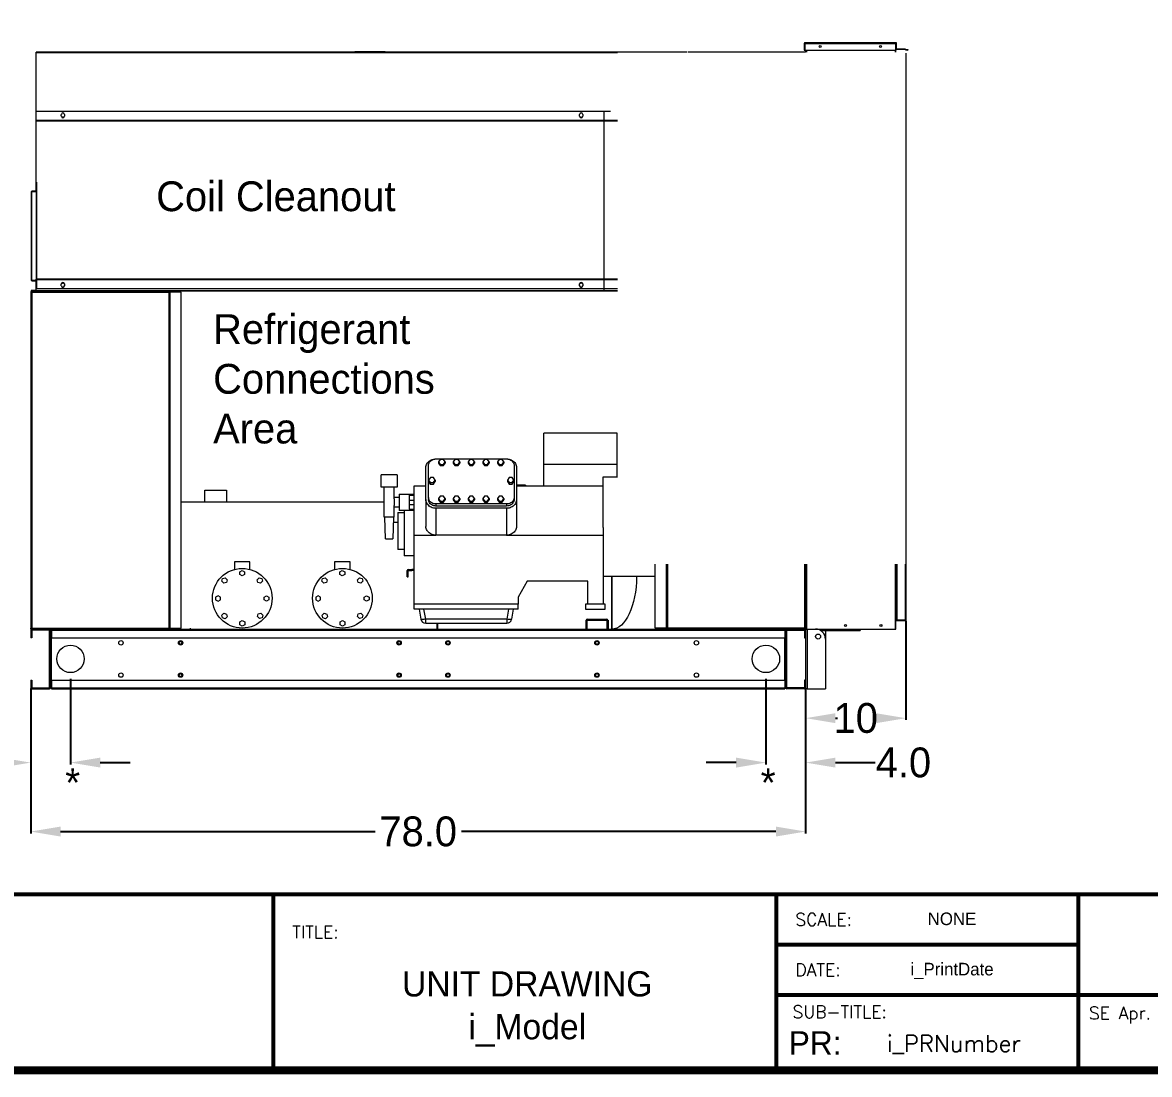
# Model space of a CAD drawing. Header units: inches. Extents: x 1284 to 1617, y -260 to -49.
# Drawn here: x 1395.8 to 1509.3, y -255.2 to -149.4 of the extents above; entities that cross this region are included whole.
import ezdxf
from ezdxf.enums import TextEntityAlignment as Align

# ---------------------------------------------------------------- set-up
doc = ezdxf.new("R2010")
doc.units = ezdxf.units.IN
doc.header["$MEASUREMENT"] = 0
doc.header["$PDSIZE"] = -1
doc.layers.get('0').update_dxf_attribs({"color": 1})
doc.layers.get('Defpoints').update_dxf_attribs({"color": 1})
doc.layers.add('L64', color=1, linetype='Continuous')
doc.styles.add('SIMPLEX', font='SIMPLEX')
doc.dimstyles.get("Standard").update_dxf_attribs({"dimtxt": 3, "dimasz": 3, "dimexe": 0.18, "dimexo": 0.0625, "dimgap": 0.09, "dimtad": 0, "dimtih": 1, "dimtoh": 1, "dimdec": 1, "dimzin": 0, "dimdsep": 46, "dimtxsty": 'Standard', "dimcen": 0.09, "dimadec": 0, "dimazin": 0, "dimtfac": 1, "dimtdec": 1, "dimtofl": 0, "dimtmove": 0, "dimatfit": 3, "dimfxl": 1, "dimtolj": 1, "dimtzin": 0, "dimarcsym": 0})

# ---------------------------------------------------------------- blocks, each defined once
blk = doc.blocks.new('*D6')
at = {"color": 0, "lineweight": -2}
for p, q in [((1474.66, -216.47), (1474.66, -224.02)), ((1470.66, -217.47), (1470.66, -224.02)), ((1467.66, -223.84), (1464.66, -223.84)), ((1477.66, -223.84), (1481.66, -223.84))]:
    blk.add_line(p, q, dxfattribs=at)
at = {"color": 0}
for points in [[(1467.66, -223.34), (1467.66, -224.34), (1470.66, -223.84)], [(1477.66, -223.34), (1477.66, -224.34), (1474.66, -223.84)]]:
    blk.add_solid(points, dxfattribs=at)
at = {"layer": 'Defpoints', "color": 0}
for p in [(1474.66, -216.41), (1470.66, -217.41), (1474.66, -223.84)]:
    blk.add_point(p, dxfattribs=at)
at = {"color": 0, "insert": (1484.5, -223.84), "char_height": 3, "attachment_point": 5}
blk.add_mtext('\\A1;4.0', dxfattribs=at)
blk = doc.blocks.new('*D7')
at = {"color": 0, "lineweight": -2}
for p, q in [((1484.74, -209.57), (1484.74, -219.55)), ((1474.66, -216.47), (1474.66, -219.55)), ((1477.66, -219.37), (1477.86, -219.37)), ((1481.74, -219.37), (1481.54, -219.37))]:
    blk.add_line(p, q, dxfattribs=at)
at = {"color": 0}
for points in [[(1477.66, -218.87), (1477.66, -219.87), (1474.66, -219.37)], [(1481.74, -218.87), (1481.74, -219.87), (1484.74, -219.37)]]:
    blk.add_solid(points, dxfattribs=at)
at = {"layer": 'Defpoints', "color": 0}
for p in [(1484.74, -209.51), (1474.66, -216.41), (1484.74, -219.37)]:
    blk.add_point(p, dxfattribs=at)
at = {"color": 0, "insert": (1479.7, -219.37), "char_height": 3, "attachment_point": 5}
blk.add_mtext('\\A1;10', dxfattribs=at)
blk = doc.blocks.new('*D4')
at = {"color": 0, "lineweight": -2}
for p, q in [((1396.67, -216.37), (1396.67, -224.02)), ((1400.67, -217.47), (1400.67, -224.02)), ((1393.67, -223.84), (1390.67, -223.84)), ((1403.67, -223.84), (1406.67, -223.84))]:
    blk.add_line(p, q, dxfattribs=at)
at = {"color": 0}
for points in [[(1393.67, -223.34), (1393.67, -224.34), (1396.67, -223.84)], [(1403.67, -223.34), (1403.67, -224.34), (1400.67, -223.84)]]:
    blk.add_solid(points, dxfattribs=at)
at = {"layer": 'Defpoints', "color": 0}
for p in [(1396.67, -216.31), (1400.67, -217.41), (1396.67, -223.84)]:
    blk.add_point(p, dxfattribs=at)
at = {"color": 0, "insert": (1387.83, -223.84), "char_height": 3, "attachment_point": 5}
blk.add_mtext('\\A1;4.0', dxfattribs=at)
blk = doc.blocks.new('*D5')
at = {"color": 0, "lineweight": -2}
for p, q in [((1474.66, -218.08), (1474.66, -230.96)), ((1396.67, -220.26), (1396.67, -230.96)), ((1399.67, -230.78), (1431.33, -230.78)), ((1471.66, -230.78), (1440.01, -230.78))]:
    blk.add_line(p, q, dxfattribs=at)
at = {"color": 0}
for points in [[(1399.67, -230.28), (1399.67, -231.28), (1396.67, -230.78)], [(1471.66, -230.28), (1471.66, -231.28), (1474.66, -230.78)]]:
    blk.add_solid(points, dxfattribs=at)
at = {"layer": 'Defpoints', "color": 0}
for p in [(1474.66, -218.01), (1396.67, -220.19), (1396.67, -230.78)]:
    blk.add_point(p, dxfattribs=at)
at = {"color": 0, "insert": (1435.67, -230.78), "char_height": 3, "attachment_point": 5}
blk.add_mtext('\\A1;78.0', dxfattribs=at)

msp = doc.modelspace()

# ---------------------------------------------------------------- linework, layer by layer
for p, q in [((1432.36, -152.36), (1429.3, -152.36)), ((1400.67, -215.41), (1400.67, -217.41)), ((1400.67, -215.41), (1400.67, -217.41)), ((1470.66, -215.41), (1470.66, -217.41)), ((1470.66, -215.41), (1470.66, -217.41))]:
    msp.add_line(p, q)
at = {"lineweight": 25}
for p, q in [((1421.09, -254.81), (1421.09, -237.09)), ((1471.72, -237.09), (1572.97, -237.09)), ((1471.72, -254.81), (1471.72, -237.09)), ((1502.09, -237.09), (1502.09, -254.81)), ((1502.09, -242.16), (1471.72, -242.16)), ((1572.97, -247.22), (1471.72, -247.22))]:
    msp.add_line(p, q, dxfattribs=at)
for points, const_width in [([(1289.47, -254.81), (1613.47, -254.81), (1613.47, -52.31), (1289.47, -52.31), (1289.47, -254.81)], 0.81), ([(1613.47, -237.09), (1370.47, -237.09), (1370.47, -254.81)], 0.405), ([(1421.09, -237.09), (1421.09, -254.81)], 0.405), ([(1471.72, -237.09), (1471.72, -254.81)], 0.405), ([(1502.09, -237.09), (1502.09, -254.81)], 0.405), ([(1502.09, -242.16), (1471.72, -242.16)], 0.405), ([(1572.97, -247.22), (1471.72, -247.22)], 0.405)]:
    msp.add_lwpolyline(points, dxfattribs=dict(at, const_width=const_width))
at = {"layer": 'L64', "linetype": 'Continuous', "lineweight": 15}
for p, q in [((1474.52, -151.49), (1474.59, -151.49)), ((1474.52, -151.49), (1474.52, -152.16)), ((1474.59, -151.41), (1474.59, -151.49)), ((1483.74, -151.41), (1474.59, -151.41)), ((1474.59, -151.49), (1483.74, -151.49)), ((1474.59, -151.49), (1474.59, -152.16)), ((1474.59, -151.49), (1474.59, -152.16)), ((1483.74, -151.49), (1483.74, -151.41)), ((1483.74, -152.16), (1483.74, -151.49)), ((1483.74, -151.49), (1483.81, -151.49)), ((1483.74, -152.02), (1483.74, -151.49)), ((1483.74, -151.55), (1483.74, -151.55)), ((1483.81, -152.02), (1483.81, -151.49)), ((1462.71, -152.36), (1397.21, -152.36)), ((1397.21, -152.41), (1397.21, -152.36)), ((1455.74, -152.41), (1397.21, -152.41)), ((1397.21, -166.42), (1397.21, -152.41)), ((1474.66, -152.36), (1462.79, -152.36)), ((1474.52, -152.16), (1474.59, -152.16)), ((1474.59, -152.16), (1483.74, -152.16)), ((1474.66, -152.16), (1474.66, -152.36)), ((1474.74, -152.16), (1474.74, -152.36)), ((1483.66, -152.16), (1483.66, -152.36)), ((1483.74, -152.02), (1483.81, -152.02)), ((1483.74, -152.36), (1483.74, -152.02)), ((1483.81, -152.03), (1483.81, -152.1)), ((1484.71, -152.06), (1483.81, -152.03)), ((1484.7, -152.14), (1483.81, -152.1)), ((1484.71, -152.06), (1484.7, -152.14)), ((1484.7, -152.14), (1484.95, -152.15)), ((1484.71, -152.06), (1484.96, -152.08)), ((1484.74, -152.47), (1484.74, -209.51)), ((1484.74, -152.47), (1484.74, -209.51)), ((1484.96, -152.08), (1484.95, -152.15)), ((1455.03, -158.32), (1397.26, -158.32)), ((1399.75, -158.81), (1399.75, -158.62)), ((1400.07, -158.62), (1400.07, -158.81)), ((1451.91, -158.81), (1451.91, -158.62)), ((1452.23, -158.62), (1452.23, -158.81)), ((1454.35, -158.32), (1454.35, -165.45)), ((1455.74, -159.25), (1397.26, -159.25)), ((1455.74, -159.25), (1397.26, -159.25)), ((1455.74, -159.25), (1397.26, -159.25)), ((1455.74, -159.3), (1397.26, -159.3)), ((1397.26, -165.45), (1397.26, -166.37)), ((1454.35, -165.45), (1454.35, -176.36)), ((1396.77, -166.4), (1396.72, -166.4)), ((1396.72, -166.4), (1396.72, -175.3)), ((1396.77, -166.4), (1396.77, -166.35)), ((1397.21, -166.35), (1396.77, -166.35)), ((1396.77, -175.3), (1396.77, -166.4)), ((1397.21, -166.4), (1396.77, -166.4)), ((1397.21, -166.4), (1396.77, -166.4)), ((1397.26, -166.42), (1397.21, -166.42)), ((1397.21, -166.42), (1397.21, -175.2)), ((1397.26, -166.37), (1397.26, -166.42)), ((1397.26, -166.37), (1397.26, -166.37)), ((1397.26, -166.42), (1397.26, -175.2)), ((1396.72, -175.3), (1396.77, -175.3)), ((1396.77, -175.3), (1397.21, -175.3)), ((1396.77, -175.35), (1396.77, -175.3)), ((1396.77, -175.3), (1397.21, -175.3)), ((1396.77, -175.35), (1397.21, -175.35)), ((1397.21, -176.36), (1397.21, -175.2)), ((1397.21, -175.2), (1397.26, -175.2)), ((1397.26, -175.2), (1397.26, -175.25)), ((1455.74, -175.2), (1397.26, -175.2)), ((1455.74, -175.25), (1397.26, -175.25)), ((1397.26, -175.25), (1397.26, -175.25)), ((1455.74, -175.25), (1397.26, -175.25)), ((1397.26, -175.25), (1397.26, -176.17)), ((1399.75, -175.87), (1399.75, -175.68)), ((1400.07, -175.68), (1400.07, -175.87)), ((1451.91, -175.87), (1451.91, -175.68)), ((1452.23, -175.68), (1452.23, -175.87)), ((1396.67, -176.52), (1396.78, -176.52)), ((1396.67, -176.52), (1396.67, -210.31)), ((1396.96, -176.35), (1396.71, -176.35)), ((1396.71, -176.35), (1396.71, -176.41)), ((1396.78, -176.41), (1396.71, -176.41)), ((1396.78, -176.41), (1397.35, -176.41)), ((1396.78, -176.51), (1396.78, -176.41)), ((1396.78, -176.41), (1396.78, -176.41)), ((1396.78, -176.52), (1410.57, -176.52)), ((1396.78, -176.52), (1396.78, -210.31)), ((1397.21, -176.35), (1396.96, -176.35)), ((1396.96, -176.35), (1396.96, -176.41)), ((1397.46, -176.36), (1397.21, -176.36)), ((1397.21, -176.36), (1397.21, -176.41)), ((1455.74, -176.36), (1397.21, -176.36)), ((1397.21, -176.36), (1397.21, -176.36)), ((1455.74, -176.17), (1397.26, -176.17)), ((1397.46, -176.41), (1397.35, -176.41)), ((1397.46, -176.36), (1397.46, -176.41)), ((1455.74, -176.36), (1397.46, -176.36)), ((1455.74, -176.41), (1397.46, -176.41)), ((1410.57, -176.41), (1410.57, -176.52)), ((1410.57, -176.52), (1410.57, -210.31)), ((1410.57, -176.52), (1410.67, -176.52)), ((1410.67, -176.52), (1410.67, -210.31)), ((1410.67, -210.31), (1410.67, -176.52)), ((1410.67, -176.52), (1410.67, -176.52)), ((1411.82, -176.52), (1410.67, -176.52)), ((1411.82, -210.31), (1411.82, -176.52)), ((1455.68, -190.7), (1448.31, -190.7)), ((1448.31, -193.84), (1448.31, -190.7)), ((1455.68, -193.84), (1455.68, -190.7)), ((1437.45, -193.28), (1444.57, -193.28)), ((1437.45, -193.29), (1444.57, -193.29)), ((1437.89, -193.33), (1437.72, -193.58)), ((1437.72, -193.58), (1437.89, -193.83)), ((1437.72, -193.58), (1437.72, -193.71)), ((1437.72, -193.71), (1437.89, -193.96)), ((1438.21, -193.33), (1437.89, -193.33)), ((1437.89, -193.83), (1438.21, -193.83)), ((1437.89, -193.83), (1437.89, -193.96)), ((1438.37, -193.58), (1438.21, -193.33)), ((1438.21, -193.83), (1438.37, -193.58)), ((1438.21, -193.96), (1438.37, -193.71)), ((1438.21, -193.83), (1438.21, -193.96)), ((1438.37, -193.58), (1438.37, -193.71)), ((1439.37, -193.33), (1439.2, -193.58)), ((1439.2, -193.58), (1439.37, -193.83)), ((1439.2, -193.58), (1439.2, -193.71)), ((1439.2, -193.71), (1439.37, -193.96)), ((1439.69, -193.33), (1439.37, -193.33)), ((1439.37, -193.83), (1439.37, -193.96)), ((1439.37, -193.83), (1439.69, -193.83)), ((1439.85, -193.58), (1439.69, -193.33)), ((1439.69, -193.83), (1439.85, -193.58)), ((1439.69, -193.96), (1439.85, -193.71)), ((1439.69, -193.83), (1439.69, -193.96)), ((1439.85, -193.58), (1439.85, -193.71)), ((1440.85, -193.33), (1440.68, -193.58)), ((1440.68, -193.58), (1440.85, -193.83)), ((1440.68, -193.58), (1440.68, -193.71)), ((1440.68, -193.71), (1440.85, -193.96)), ((1441.17, -193.33), (1440.85, -193.33)), ((1440.85, -193.83), (1441.17, -193.83)), ((1440.85, -193.83), (1440.85, -193.96)), ((1441.33, -193.58), (1441.17, -193.33)), ((1441.17, -193.83), (1441.33, -193.58)), ((1441.17, -193.96), (1441.33, -193.71)), ((1441.17, -193.83), (1441.17, -193.96)), ((1441.33, -193.58), (1441.33, -193.71)), ((1442.33, -193.33), (1442.16, -193.58)), ((1442.16, -193.58), (1442.33, -193.83)), ((1442.16, -193.58), (1442.16, -193.71)), ((1442.16, -193.71), (1442.33, -193.96)), ((1442.65, -193.33), (1442.33, -193.33)), ((1442.33, -193.83), (1442.65, -193.83)), ((1442.33, -193.83), (1442.33, -193.96)), ((1442.81, -193.58), (1442.65, -193.33)), ((1442.65, -193.83), (1442.81, -193.58)), ((1442.65, -193.96), (1442.81, -193.71)), ((1442.65, -193.83), (1442.65, -193.96)), ((1442.81, -193.58), (1442.81, -193.71)), ((1443.81, -193.33), (1443.65, -193.58)), ((1443.65, -193.58), (1443.81, -193.83)), ((1443.65, -193.58), (1443.65, -193.71)), ((1443.65, -193.71), (1443.81, -193.96)), ((1444.13, -193.33), (1443.81, -193.33)), ((1443.81, -193.83), (1444.13, -193.83)), ((1443.81, -193.83), (1443.81, -193.96)), ((1444.29, -193.58), (1444.13, -193.33)), ((1444.13, -193.83), (1444.29, -193.58)), ((1444.13, -193.96), (1444.29, -193.71)), ((1444.13, -193.83), (1444.13, -193.96)), ((1444.29, -193.58), (1444.29, -193.71)), ((1455.68, -193.84), (1448.31, -193.84)), ((1448.31, -195.98), (1448.31, -193.84)), ((1455.68, -195.1), (1455.68, -193.84)), ((1431.94, -196.14), (1431.94, -194.89)), ((1433.56, -194.89), (1431.94, -194.89)), ((1433.56, -194.89), (1433.56, -196.14)), ((1436.45, -197.36), (1436.45, -194.16)), ((1436.7, -197.16), (1436.7, -193.96)), ((1437.89, -193.96), (1438.21, -193.96)), ((1439.37, -193.96), (1439.69, -193.96)), ((1440.85, -193.96), (1441.17, -193.96)), ((1442.33, -193.96), (1442.65, -193.96)), ((1443.81, -193.96), (1444.13, -193.96)), ((1445.32, -193.96), (1445.32, -197.16)), ((1445.57, -194.16), (1445.57, -197.36)), ((1433.56, -196.14), (1431.94, -196.14)), ((1432.25, -199.14), (1432.25, -196.14)), ((1433.25, -197.31), (1433.25, -196.14)), ((1435.25, -195.98), (1436.45, -195.98)), ((1435.25, -200.96), (1435.25, -195.98)), ((1436.89, -195.17), (1436.72, -195.42)), ((1436.72, -195.42), (1436.88, -195.67)), ((1436.72, -195.42), (1436.72, -195.56)), ((1436.72, -195.56), (1436.88, -195.81)), ((1436.88, -195.67), (1437.21, -195.67)), ((1436.88, -195.67), (1436.88, -195.81)), ((1436.88, -195.81), (1437.21, -195.81)), ((1437.21, -195.17), (1436.89, -195.17)), ((1437.37, -195.42), (1437.21, -195.17)), ((1437.21, -195.67), (1437.37, -195.42)), ((1437.21, -195.81), (1437.37, -195.56)), ((1437.21, -195.67), (1437.21, -195.81)), ((1437.37, -195.42), (1437.37, -195.56)), ((1444.81, -195.17), (1444.65, -195.42)), ((1444.65, -195.42), (1444.81, -195.67)), ((1444.65, -195.42), (1444.65, -195.56)), ((1444.65, -195.56), (1444.81, -195.81)), ((1445.13, -195.17), (1444.81, -195.17)), ((1444.81, -195.67), (1445.13, -195.67)), ((1444.81, -195.67), (1444.81, -195.81)), ((1444.81, -195.81), (1445.13, -195.81)), ((1445.29, -195.42), (1445.13, -195.17)), ((1445.13, -195.67), (1445.29, -195.42)), ((1445.13, -195.81), (1445.29, -195.56)), ((1445.13, -195.67), (1445.13, -195.81)), ((1445.29, -195.42), (1445.29, -195.56)), ((1446.45, -195.92), (1445.57, -195.92)), ((1445.57, -195.98), (1454.27, -195.98)), ((1446.45, -195.92), (1446.45, -195.98)), ((1454.27, -195.1), (1455.74, -195.1)), ((1454.27, -200.17), (1454.27, -195.1)), ((1433.25, -197.14), (1433.75, -197.14)), ((1433.25, -197.31), (1433.25, -197.98)), ((1433.75, -196.83), (1435.25, -196.83)), ((1433.75, -196.83), (1433.75, -198.46)), ((1434.75, -196.94), (1435.25, -196.94)), ((1434.75, -196.94), (1434.75, -197.43)), ((1436.7, -197.16), (1436.7, -197.36)), ((1437.89, -197.02), (1437.72, -197.27)), ((1437.72, -197.27), (1437.89, -197.52)), ((1437.72, -197.27), (1437.72, -197.4)), ((1438.21, -197.02), (1437.89, -197.02)), ((1438.37, -197.27), (1438.21, -197.02)), ((1438.21, -197.52), (1438.37, -197.27)), ((1438.37, -197.27), (1438.37, -197.4)), ((1439.37, -197.02), (1439.2, -197.27)), ((1439.2, -197.27), (1439.37, -197.52)), ((1439.2, -197.27), (1439.2, -197.4)), ((1439.69, -197.02), (1439.37, -197.02)), ((1439.85, -197.27), (1439.69, -197.02)), ((1439.69, -197.52), (1439.85, -197.27)), ((1439.85, -197.27), (1439.85, -197.4)), ((1440.85, -197.02), (1440.68, -197.27)), ((1440.68, -197.27), (1440.85, -197.52)), ((1440.68, -197.27), (1440.68, -197.4)), ((1441.17, -197.02), (1440.85, -197.02)), ((1441.33, -197.27), (1441.17, -197.02)), ((1441.17, -197.52), (1441.33, -197.27)), ((1441.33, -197.27), (1441.33, -197.4)), ((1442.33, -197.02), (1442.16, -197.27)), ((1442.16, -197.27), (1442.33, -197.52)), ((1442.16, -197.27), (1442.16, -197.4)), ((1442.65, -197.02), (1442.33, -197.02)), ((1442.81, -197.27), (1442.65, -197.02)), ((1442.65, -197.52), (1442.81, -197.27)), ((1442.81, -197.27), (1442.81, -197.4)), ((1443.81, -197.02), (1443.65, -197.27)), ((1443.65, -197.27), (1443.81, -197.52)), ((1443.65, -197.27), (1443.65, -197.4)), ((1444.13, -197.02), (1443.81, -197.02)), ((1444.29, -197.27), (1444.13, -197.02)), ((1444.13, -197.52), (1444.29, -197.27)), ((1444.29, -197.27), (1444.29, -197.4)), ((1445.32, -197.16), (1445.32, -197.36)), ((1432.25, -197.63), (1411.82, -197.63)), ((1433.25, -199.14), (1433.25, -197.98)), ((1433.75, -198.14), (1433.25, -198.14)), ((1435.25, -198.46), (1433.75, -198.46)), ((1434.25, -198.46), (1434.25, -203.04)), ((1434.75, -197.43), (1435.25, -197.43)), ((1434.75, -197.43), (1434.75, -197.86)), ((1434.75, -197.86), (1435.25, -197.86)), ((1434.75, -197.86), (1434.75, -198.35)), ((1434.75, -198.35), (1435.25, -198.35)), ((1436.45, -197.36), (1436.45, -200.07)), ((1437.45, -197.82), (1437.45, -198.03)), ((1444.57, -197.82), (1437.45, -197.82)), ((1444.57, -198.03), (1437.45, -198.03)), ((1437.45, -198.25), (1437.45, -200.96)), ((1444.57, -198.25), (1437.45, -198.25)), ((1437.72, -197.4), (1437.89, -197.65)), ((1437.89, -197.52), (1438.21, -197.52)), ((1437.89, -197.52), (1437.89, -197.65)), ((1437.89, -197.65), (1438.21, -197.65)), ((1438.21, -197.65), (1438.37, -197.4)), ((1438.21, -197.52), (1438.21, -197.65)), ((1439.2, -197.4), (1439.37, -197.65)), ((1439.37, -197.52), (1439.69, -197.52)), ((1439.37, -197.52), (1439.37, -197.65)), ((1439.37, -197.65), (1439.69, -197.65)), ((1439.69, -197.65), (1439.85, -197.4)), ((1439.69, -197.52), (1439.69, -197.65)), ((1440.68, -197.4), (1440.85, -197.65)), ((1440.85, -197.52), (1441.17, -197.52)), ((1440.85, -197.52), (1440.85, -197.65)), ((1440.85, -197.65), (1441.17, -197.65)), ((1441.17, -197.65), (1441.33, -197.4)), ((1441.17, -197.52), (1441.17, -197.65)), ((1442.16, -197.4), (1442.33, -197.65)), ((1442.33, -197.52), (1442.33, -197.65)), ((1442.33, -197.52), (1442.65, -197.52)), ((1442.33, -197.65), (1442.65, -197.65)), ((1442.65, -197.65), (1442.81, -197.4)), ((1442.65, -197.52), (1442.65, -197.65)), ((1443.65, -197.4), (1443.81, -197.65)), ((1443.81, -197.52), (1443.81, -197.65)), ((1443.81, -197.52), (1444.13, -197.52)), ((1443.81, -197.65), (1444.13, -197.65)), ((1444.13, -197.65), (1444.29, -197.4)), ((1444.13, -197.52), (1444.13, -197.65)), ((1444.57, -197.82), (1444.57, -198.03)), ((1444.57, -198.25), (1444.57, -200.96)), ((1445.57, -197.36), (1445.57, -200.07)), ((1433.25, -199.14), (1432.25, -199.14)), ((1432.39, -201.31), (1432.31, -199.14)), ((1433.19, -199.14), (1433.11, -201.31)), ((1433.63, -198.67), (1434.25, -198.67)), ((1433.63, -198.67), (1433.63, -202.4)), ((1433.17, -199.66), (1433.63, -199.66)), ((1454.27, -200.17), (1454.27, -200.96)), ((1432.39, -201.31), (1433.11, -201.31)), ((1435.25, -200.96), (1437.45, -200.96)), ((1435.25, -207.91), (1435.25, -200.96)), ((1444.57, -200.96), (1437.45, -200.96)), ((1444.57, -200.96), (1454.27, -200.96)), ((1454.27, -200.96), (1454.27, -207.91)), ((1434.25, -202.4), (1433.63, -202.4)), ((1418.74, -203.64), (1417.17, -203.64)), ((1417.17, -203.64), (1417.17, -204.41)), ((1418.74, -204.41), (1418.74, -203.64)), ((1428.82, -203.64), (1427.26, -203.64)), ((1427.26, -203.64), (1427.26, -204.41)), ((1428.82, -204.41), (1428.82, -203.64)), ((1435.25, -203.04), (1434.25, -203.04)), ((1459.52, -210.31), (1459.52, -203.86)), ((1460.66, -203.86), (1460.66, -210.31)), ((1460.66, -210.31), (1460.66, -203.86)), ((1460.77, -203.86), (1460.77, -210.31)), ((1474.56, -203.86), (1474.56, -210.31)), ((1474.66, -203.86), (1474.66, -210.41)), ((1474.74, -203.86), (1474.74, -210.41)), ((1483.66, -203.86), (1483.66, -210.41)), ((1483.66, -203.86), (1483.66, -210.41)), ((1483.74, -210.41), (1483.74, -203.86)), ((1483.74, -210.41), (1483.74, -203.86)), ((1483.81, -209.01), (1483.81, -203.86)), ((1483.81, -209.01), (1483.81, -203.86)), ((1483.82, -203.86), (1483.82, -209.51)), ((1483.82, -203.86), (1483.82, -209.51)), ((1484.66, -203.86), (1484.66, -209.51)), ((1484.66, -203.86), (1484.66, -209.51)), ((1434.66, -204.52), (1434.56, -204.52)), ((1434.56, -205.16), (1434.56, -204.52)), ((1434.56, -205.16), (1434.66, -205.16)), ((1434.66, -204.41), (1434.66, -204.52)), ((1434.66, -204.41), (1435.04, -204.41)), ((1434.66, -204.52), (1435.04, -204.52)), ((1434.66, -205.16), (1434.66, -204.52)), ((1435.25, -204.41), (1435.04, -204.41)), ((1435.04, -204.41), (1435.04, -204.52)), ((1435.25, -204.52), (1435.04, -204.52)), ((1459.52, -205.1), (1454.27, -205.1)), ((1455.13, -205.1), (1455.13, -210.41)), ((1455.14, -205.1), (1455.14, -210.4)), ((1455.15, -205.1), (1455.15, -210.41)), ((1446.65, -205.57), (1445.74, -207.19)), ((1448.86, -205.57), (1446.65, -205.57)), ((1452.73, -205.57), (1448.86, -205.57)), ((1452.73, -207.91), (1452.73, -205.57)), ((1445.74, -207.19), (1445.74, -207.91)), ((1445.74, -207.91), (1435.25, -207.91)), ((1435.25, -208.41), (1435.25, -207.91)), ((1445.74, -208.41), (1435.25, -208.41)), ((1435.75, -208.41), (1435.93, -209.4)), ((1436.42, -209.4), (1436.24, -208.41)), ((1444.76, -208.41), (1444.58, -209.4)), ((1445.08, -209.4), (1445.25, -208.41)), ((1445.74, -208.41), (1445.74, -207.91)), ((1452.5, -207.91), (1452.5, -208.41)), ((1454.5, -207.91), (1452.5, -207.91)), ((1452.5, -208.41), (1454.5, -208.41)), ((1454.5, -208.41), (1454.5, -207.91)), ((1444.58, -209.4), (1436.42, -209.4)), ((1436.42, -209.82), (1436.42, -209.4)), ((1444.58, -209.4), (1444.58, -209.82)), ((1452.56, -209.52), (1452.66, -209.52)), ((1452.56, -210.41), (1452.56, -209.52)), ((1452.66, -210.41), (1452.66, -209.52)), ((1452.67, -209.41), (1454.66, -209.41)), ((1452.67, -209.52), (1452.67, -209.41)), ((1452.67, -209.52), (1454.66, -209.52)), ((1454.66, -209.41), (1454.66, -209.52)), ((1454.66, -209.52), (1454.77, -209.52)), ((1454.66, -209.52), (1454.66, -210.41)), ((1454.77, -209.52), (1454.77, -210.41)), ((1483.81, -209.01), (1483.74, -209.01)), ((1483.81, -209.51), (1483.74, -209.51)), ((1484.66, -209.51), (1483.74, -209.51)), ((1484.66, -209.58), (1483.74, -209.58)), ((1483.81, -209.01), (1483.81, -209.51)), ((1483.82, -209.51), (1483.81, -209.51)), ((1484.66, -209.51), (1483.82, -209.51)), ((1484.74, -209.51), (1484.66, -209.51)), ((1484.66, -209.51), (1484.66, -209.58)), ((1396.67, -210.41), (1396.67, -210.31)), ((1396.67, -210.31), (1396.67, -210.31)), ((1396.67, -210.31), (1396.78, -210.31)), ((1396.78, -210.41), (1396.67, -210.41)), ((1396.67, -210.52), (1396.78, -210.52)), ((1396.67, -210.52), (1396.67, -211.29)), ((1396.78, -210.31), (1410.57, -210.31)), ((1396.78, -210.31), (1396.78, -210.41)), ((1396.78, -210.52), (1396.78, -210.41)), ((1398.57, -210.41), (1396.78, -210.41)), ((1398.57, -210.52), (1396.78, -210.52)), ((1396.78, -210.52), (1396.78, -211.29)), ((1398.57, -210.41), (1410.57, -210.41)), ((1398.57, -210.41), (1398.57, -210.52)), ((1398.57, -210.52), (1398.67, -210.52)), ((1398.57, -216.31), (1398.57, -210.52)), ((1398.67, -210.52), (1398.78, -210.52)), ((1398.67, -216.31), (1398.67, -210.52)), ((1398.73, -210.41), (1398.73, -210.52)), ((1398.73, -210.41), (1398.78, -210.41)), ((1398.78, -210.41), (1472.56, -210.41)), ((1398.78, -210.41), (1398.78, -210.52)), ((1398.78, -210.52), (1472.56, -210.52)), ((1398.78, -210.52), (1398.78, -211.29)), ((1398.78, -216.31), (1398.78, -210.52)), ((1398.78, -210.52), (1398.78, -210.52)), ((1410.68, -210.31), (1410.57, -210.31)), ((1410.57, -210.31), (1410.57, -210.41)), ((1410.57, -210.31), (1410.67, -210.31)), ((1410.67, -210.31), (1410.67, -210.31)), ((1410.67, -210.31), (1411.82, -210.31)), ((1410.68, -210.41), (1410.68, -210.31)), ((1410.75, -210.31), (1410.68, -210.31)), ((1410.75, -210.31), (1410.75, -210.31)), ((1410.75, -210.31), (1410.75, -210.31)), ((1410.75, -210.31), (1410.75, -210.31)), ((1410.75, -210.31), (1410.75, -210.31)), ((1410.75, -210.31), (1410.75, -210.31)), ((1410.75, -210.31), (1410.75, -210.31)), ((1410.75, -210.31), (1410.75, -210.31)), ((1410.75, -210.31), (1410.75, -210.31)), ((1410.75, -210.31), (1410.75, -210.31)), ((1412.75, -210.41), (1412.75, -210.31)), ((1412.75, -210.41), (1412.75, -210.31)), ((1436.42, -209.82), (1444.58, -209.82)), ((1437.56, -210.41), (1437.56, -209.82)), ((1437.66, -210.41), (1437.66, -209.82)), ((1455.14, -210.4), (1455.13, -210.41)), ((1455.15, -210.41), (1455.14, -210.4)), ((1460.66, -210.31), (1459.52, -210.31)), ((1460.77, -210.31), (1460.66, -210.31)), ((1460.66, -210.31), (1460.66, -210.31)), ((1474.56, -210.31), (1460.77, -210.31)), ((1460.77, -210.31), (1460.77, -210.41)), ((1472.77, -210.41), (1460.77, -210.41)), ((1472.56, -210.41), (1472.56, -210.52)), ((1472.56, -210.52), (1472.56, -211.29)), ((1472.66, -210.52), (1472.56, -210.52)), ((1472.56, -210.52), (1472.56, -216.31)), ((1472.56, -210.52), (1472.56, -210.52)), ((1472.66, -210.52), (1472.66, -216.31)), ((1472.66, -210.52), (1472.77, -210.52)), ((1472.77, -210.52), (1472.77, -210.41)), ((1472.77, -210.41), (1474.56, -210.41)), ((1472.77, -210.52), (1474.56, -210.52)), ((1472.77, -216.31), (1472.77, -210.52)), ((1474.66, -210.31), (1474.56, -210.31)), ((1474.56, -210.31), (1474.56, -210.41)), ((1474.56, -210.41), (1474.56, -210.52)), ((1474.56, -210.52), (1474.66, -210.52)), ((1474.56, -210.52), (1474.56, -211.29)), ((1474.66, -210.41), (1474.74, -210.41)), ((1474.66, -210.41), (1474.66, -210.52)), ((1474.66, -210.52), (1474.66, -211.29)), ((1474.74, -210.41), (1483.66, -210.41)), ((1474.8, -210.41), (1474.8, -216.41)), ((1474.8, -210.41), (1474.8, -216.41)), ((1476.16, -210.55), (1480.16, -210.55)), ((1476.17, -210.55), (1476.66, -210.55)), ((1476.66, -210.55), (1476.66, -211.41)), ((1480.16, -210.41), (1480.16, -210.55)), ((1483.66, -210.41), (1483.74, -210.41)), ((1396.78, -211.29), (1396.67, -211.29)), ((1398.78, -211.29), (1472.56, -211.29)), ((1398.78, -215.54), (1398.78, -211.29)), ((1472.56, -215.54), (1472.56, -211.29)), ((1474.56, -211.29), (1474.66, -211.29)), ((1474.66, -211.29), (1474.66, -215.54)), ((1476.66, -211.41), (1476.66, -216.41)), ((1396.67, -215.54), (1396.67, -216.31)), ((1396.67, -215.54), (1396.78, -215.54)), ((1396.78, -216.31), (1396.67, -216.31)), ((1396.78, -215.54), (1396.78, -216.31)), ((1396.78, -216.41), (1396.78, -216.31)), ((1396.78, -216.31), (1398.57, -216.31)), ((1396.78, -216.41), (1398.57, -216.41)), ((1398.67, -216.31), (1398.57, -216.31)), ((1398.57, -216.31), (1398.57, -216.41)), ((1398.67, -216.31), (1398.78, -216.31)), ((1398.78, -215.54), (1398.78, -216.31)), ((1398.78, -215.54), (1472.56, -215.54)), ((1398.78, -216.31), (1472.56, -216.31)), ((1398.78, -216.31), (1398.78, -216.41)), ((1398.78, -216.31), (1398.78, -216.31)), ((1398.78, -216.41), (1472.56, -216.41)), ((1472.56, -215.54), (1472.56, -216.31)), ((1472.56, -216.31), (1472.56, -216.41)), ((1472.66, -216.31), (1472.56, -216.31)), ((1472.56, -216.31), (1472.56, -216.31)), ((1472.77, -216.31), (1472.66, -216.31)), ((1472.77, -216.41), (1472.77, -216.31)), ((1474.56, -216.31), (1472.77, -216.31)), ((1474.56, -216.41), (1472.77, -216.41)), ((1474.56, -215.54), (1474.56, -216.31)), ((1474.66, -215.54), (1474.56, -215.54)), ((1474.56, -216.31), (1474.56, -216.41)), ((1474.66, -216.31), (1474.56, -216.31)), ((1474.66, -215.54), (1474.66, -216.31)), ((1474.66, -216.31), (1474.66, -216.41)), ((1474.8, -216.41), (1474.66, -216.41)), ((1474.8, -216.41), (1474.8, -216.41)), ((1474.8, -216.41), (1476.66, -216.41))]:
    msp.add_line(p, q, dxfattribs=at)
at = {"layer": 'L64', "linetype": 'Continuous', "lineweight": 15, "flags": 128}
for points in [[(1436.45, -194.16), (1436.45, -194.06), (1436.48, -193.95), (1436.51, -193.85), (1436.56, -193.75), (1436.62, -193.66), (1436.7, -193.58), (1436.78, -193.5), (1436.88, -193.43), (1436.98, -193.38), (1437.09, -193.33), (1437.21, -193.3), (1437.33, -193.28), (1437.45, -193.28)], [(1436.7, -193.96), (1436.71, -193.86), (1436.73, -193.77), (1436.77, -193.68), (1436.82, -193.6), (1436.88, -193.52), (1436.96, -193.46), (1437.04, -193.4), (1437.14, -193.35), (1437.24, -193.32), (1437.34, -193.3), (1437.45, -193.29)], [(1444.57, -193.28), (1444.69, -193.28), (1444.81, -193.3), (1444.92, -193.33), (1445.03, -193.38), (1445.14, -193.43), (1445.23, -193.5), (1445.32, -193.58), (1445.39, -193.66), (1445.46, -193.75), (1445.5, -193.85), (1445.54, -193.95), (1445.56, -194.06), (1445.57, -194.16)], [(1444.57, -193.29), (1444.68, -193.3), (1444.78, -193.32), (1444.88, -193.35), (1444.98, -193.4), (1445.06, -193.46), (1445.14, -193.52), (1445.2, -193.6), (1445.25, -193.68), (1445.29, -193.77), (1445.31, -193.86), (1445.32, -193.96)], [(1437.45, -197.82), (1437.34, -197.82), (1437.24, -197.8), (1437.14, -197.76), (1437.04, -197.72), (1436.96, -197.66), (1436.88, -197.59), (1436.82, -197.52), (1436.77, -197.43), (1436.73, -197.35), (1436.71, -197.25), (1436.7, -197.16)], [(1445.32, -197.16), (1445.31, -197.25), (1445.29, -197.35), (1445.25, -197.43), (1445.2, -197.52), (1445.14, -197.59), (1445.06, -197.66), (1444.98, -197.72), (1444.88, -197.76), (1444.78, -197.8), (1444.68, -197.82), (1444.57, -197.82)], [(1437.45, -198.25), (1437.33, -198.25), (1437.21, -198.23), (1437.09, -198.19), (1436.98, -198.15), (1436.88, -198.09), (1436.78, -198.03), (1436.7, -197.95), (1436.62, -197.87), (1436.56, -197.78), (1436.51, -197.68), (1436.48, -197.58), (1436.45, -197.47), (1436.45, -197.36)], [(1437.45, -198.03), (1437.34, -198.02), (1437.24, -198), (1437.14, -197.97), (1437.04, -197.92), (1436.96, -197.87), (1436.88, -197.8), (1436.82, -197.72), (1436.77, -197.64), (1436.73, -197.55), (1436.71, -197.46), (1436.7, -197.36)], [(1445.32, -197.36), (1445.31, -197.46), (1445.29, -197.55), (1445.25, -197.64), (1445.2, -197.72), (1445.14, -197.8), (1445.06, -197.87), (1444.98, -197.92), (1444.88, -197.97), (1444.78, -198), (1444.68, -198.02), (1444.57, -198.03)], [(1445.57, -197.36), (1445.56, -197.47), (1445.54, -197.58), (1445.5, -197.68), (1445.46, -197.78), (1445.39, -197.87), (1445.32, -197.95), (1445.23, -198.03), (1445.14, -198.09), (1445.03, -198.15), (1444.92, -198.19), (1444.81, -198.23), (1444.69, -198.25), (1444.57, -198.25)], [(1437.45, -200.96), (1437.33, -200.95), (1437.21, -200.93), (1437.09, -200.9), (1436.98, -200.86), (1436.88, -200.8), (1436.78, -200.73), (1436.7, -200.66), (1436.62, -200.57), (1436.56, -200.48), (1436.51, -200.38), (1436.48, -200.28), (1436.45, -200.18), (1436.45, -200.07)], [(1445.57, -200.07), (1445.56, -200.18), (1445.54, -200.28), (1445.5, -200.38), (1445.46, -200.48), (1445.39, -200.57), (1445.32, -200.66), (1445.23, -200.73), (1445.14, -200.8), (1445.03, -200.86), (1444.92, -200.9), (1444.81, -200.93), (1444.69, -200.95), (1444.57, -200.96)], [(1436.42, -209.4), (1436.34, -209.42), (1436.25, -209.43), (1436.18, -209.43), (1436.11, -209.44), (1436.05, -209.44), (1436, -209.43), (1435.96, -209.43), (1435.94, -209.42), (1435.93, -209.4)], [(1445.08, -209.4), (1445.07, -209.42), (1445.04, -209.43), (1445.01, -209.43), (1444.96, -209.44), (1444.9, -209.44), (1444.83, -209.43), (1444.75, -209.43), (1444.67, -209.42), (1444.58, -209.4)], [(1410.68, -210.41), (1410.68, -210.39), (1410.68, -210.37), (1410.68, -210.35), (1410.68, -210.34), (1410.68, -210.32), (1410.68, -210.31), (1410.68, -210.31), (1410.68, -210.31)]]:
    msp.add_lwpolyline(points, dxfattribs=at)
at = {"layer": 'L64', "linetype": 'Continuous', "lineweight": 15}
for points in [[(1414.18, -196.44), (1416.39, -196.44), (1416.39, -197.63), (1414.18, -197.63)], [(1416.37, -205.72), (1416.1, -205.79), (1415.9, -205.59), (1415.97, -205.32), (1416.24, -205.25), (1416.44, -205.45)], [(1417.95, -205.06), (1417.71, -204.92), (1417.71, -204.64), (1417.95, -204.5), (1418.2, -204.64), (1418.2, -204.92)], [(1419.54, -205.71), (1419.47, -205.44), (1419.67, -205.24), (1419.94, -205.31), (1420.01, -205.59), (1419.81, -205.78)], [(1426.45, -205.72), (1426.18, -205.79), (1425.98, -205.59), (1426.05, -205.32), (1426.32, -205.25), (1426.52, -205.45)], [(1428.03, -205.06), (1427.79, -204.92), (1427.79, -204.64), (1428.03, -204.5), (1428.28, -204.64), (1428.28, -204.92)], [(1429.62, -205.71), (1429.55, -205.44), (1429.75, -205.24), (1430.02, -205.31), (1430.09, -205.59), (1429.89, -205.78)], [(1415.52, -207.61), (1415.76, -207.47), (1415.76, -207.19), (1415.52, -207.05), (1415.28, -207.19), (1415.28, -207.47)], [(1420.4, -207.61), (1420.15, -207.47), (1420.15, -207.19), (1420.4, -207.05), (1420.64, -207.19), (1420.64, -207.47)], [(1425.6, -207.61), (1425.85, -207.47), (1425.85, -207.19), (1425.6, -207.05), (1425.36, -207.19), (1425.36, -207.47)], [(1430.48, -207.61), (1430.24, -207.47), (1430.24, -207.19), (1430.48, -207.05), (1430.72, -207.19), (1430.72, -207.47)], [(1416.38, -208.89), (1416.45, -209.16), (1416.25, -209.36), (1415.98, -209.29), (1415.91, -209.02), (1416.11, -208.82)], [(1417.96, -209.55), (1418.21, -209.69), (1418.21, -209.97), (1417.96, -210.11), (1417.72, -209.97), (1417.72, -209.69)], [(1419.55, -208.88), (1419.82, -208.81), (1420.02, -209.01), (1419.95, -209.28), (1419.68, -209.35), (1419.48, -209.15)], [(1426.46, -208.89), (1426.53, -209.16), (1426.33, -209.36), (1426.06, -209.29), (1425.99, -209.02), (1426.19, -208.82)], [(1428.05, -209.55), (1428.29, -209.69), (1428.29, -209.97), (1428.05, -210.11), (1427.8, -209.97), (1427.8, -209.69)], [(1429.63, -208.88), (1429.9, -208.81), (1430.1, -209.01), (1430.03, -209.28), (1429.76, -209.35), (1429.56, -209.15)]]:
    msp.add_lwpolyline(points, close=True, dxfattribs=at)
for centre, radius in [((1476.13, -151.79), 0.0995), ((1482.2, -151.79), 0.0995), ((1417.96, -207.3), 3), ((1428.04, -207.3), 3), ((1475.91, -211.16), 0.25), ((1478.66, -210.04), 0.0995), ((1482.24, -210.04), 0.0995), ((1400.67, -213.41), 1.38), ((1405.75, -211.79), 0.219), ((1411.75, -211.79), 0.219), ((1411.75, -211.79), 0.156), ((1433.75, -211.79), 0.219), ((1433.75, -211.79), 0.156), ((1438.66, -211.79), 0.219), ((1438.66, -211.79), 0.156), ((1453.66, -211.79), 0.219), ((1453.66, -211.79), 0.156), ((1463.66, -211.79), 0.219), ((1470.66, -213.41), 1.38), ((1405.75, -215.04), 0.219), ((1411.75, -215.04), 0.219), ((1411.75, -215.04), 0.156), ((1433.75, -215.04), 0.219), ((1433.75, -215.04), 0.156), ((1438.66, -215.04), 0.219), ((1438.66, -215.04), 0.156), ((1453.66, -215.04), 0.219), ((1453.66, -215.04), 0.156), ((1463.66, -215.04), 0.219)]:
    msp.add_circle(centre, radius, dxfattribs=at)
for centre, radius, start, end in [((1474.59, -151.49), 0.0757, 90, 180), ((1474.59, -151.49), 0.001, 90, 180), ((1483.74, -151.49), 0.0757, 0, 90), ((1483.74, -151.49), 0.001, 0, 90), ((1483.81, -152.02), 0.0757, 196.653, 267.5), ((1483.81, -152.02), 0.001, 180, 267.5), ((1399.91, -158.62), 0.156, 0, 180), ((1399.91, -158.68), 0.203, 90, 125.3341), ((1399.91, -158.68), 0.203, 54.6659, 90), ((1452.07, -158.62), 0.156, 0, 180), ((1452.07, -158.68), 0.203, 90, 125.3325), ((1452.07, -158.68), 0.203, 54.6675, 90), ((1399.91, -158.68), 0.203, 219.7036, 320.2964), ((1399.91, -158.81), 0.156, 180, 0), ((1452.07, -158.68), 0.203, 219.7036, 320.2964), ((1452.07, -158.81), 0.156, 180, 0), ((1396.77, -166.4), 0.0488, 90, 180), ((1396.77, -166.4), 0.001, 90, 180), ((1396.77, -175.3), 0.0488, 180, 270), ((1396.77, -175.3), 0.001, 180, 270), ((1399.91, -175.68), 0.156, 0, 180), ((1399.91, -175.81), 0.203, 90, 140.296), ((1399.91, -175.81), 0.203, 39.704, 90), ((1452.07, -175.68), 0.156, 0, 180), ((1452.07, -175.81), 0.203, 90, 140.2964), ((1452.07, -175.81), 0.203, 39.7036, 90), ((1399.91, -175.87), 0.156, 180, 0), ((1399.91, -175.81), 0.203, 234.6676, 305.3324), ((1452.07, -175.87), 0.156, 180, 0), ((1452.07, -175.81), 0.203, 234.6672, 305.3328), ((1434.66, -204.52), 0.106, 90, 180), ((1434.66, -204.52), 0.001, 90, 180), ((1436.42, -209.32), 0.5, 190, 270), ((1444.58, -209.32), 0.5, 270, 350), ((1452.67, -209.52), 0.106, 90, 180), ((1452.67, -209.52), 0.001, 90, 180), ((1454.66, -209.52), 0.106, 0, 90), ((1454.66, -209.52), 0.001, 0, 90), ((1484.66, -209.51), 0.001, 270, 0), ((1484.66, -209.51), 0.0757, 270, 0), ((1396.78, -210.52), 0.106, 90, 180), ((1396.78, -210.52), 0.001, 90, 180), ((1398.57, -210.52), 0.106, 360, 90), ((1398.57, -210.52), 0.001, 0, 90), ((1472.77, -210.52), 0.106, 90, 180), ((1472.77, -210.52), 0.001, 90, 180), ((1474.56, -210.52), 0.106, 0, 90), ((1474.56, -210.52), 0.001, 0, 90), ((1475.66, -211.41), 1, 0, 90), ((1396.78, -216.31), 0.106, 180, 270), ((1396.78, -216.31), 0.001, 180, 270), ((1398.57, -216.31), 0.106, 270, 0), ((1398.57, -216.31), 0.001, 270, 0), ((1472.77, -216.31), 0.106, 180, 270), ((1472.77, -216.31), 0.001, 180, 270), ((1474.56, -216.31), 0.001, 270, 0), ((1474.56, -216.31), 0.106, 270, 0)]:
    msp.add_arc(centre, radius, start, end, dxfattribs=at)
at = {"layer": 'L64', "linetype": 'Continuous', "lineweight": 15, "extrusion": (4.3e-15, 0, -1)}
msp.add_ellipse((1455.14, -205.04), major_axis=(0, 5.38), ratio=0.465116, start_param=1.582424, end_param=3.136731, dxfattribs=at)
at = {"layer": 'L64', "linetype": 'Continuous', "lineweight": 15}
for points, knots in [([(1396.78, -176.41), (1396.76, -176.41), (1396.74, -176.41), (1396.7, -176.44), (1396.68, -176.47), (1396.67, -176.5), (1396.67, -176.52)], [0, 0, 0, 0, 0.249989, 0.499993, 0.749997, 1, 1, 1, 1]), ([(1396.78, -176.52), (1396.78, -176.5), (1396.78, -176.47), (1396.78, -176.44), (1396.78, -176.41), (1396.78, -176.41), (1396.78, -176.41)], [0, 0, 0, 0, 0.249999, 0.500009, 0.749998, 1, 1, 1, 1]), ([(1396.67, -210.31), (1396.67, -210.32), (1396.68, -210.35), (1396.7, -210.38), (1396.74, -210.41), (1396.76, -210.41), (1396.78, -210.41)], [0, 0, 0, 0, 0.250005, 0.499999, 0.750011, 1, 1, 1, 1]), ([(1396.78, -210.41), (1396.78, -210.41), (1396.78, -210.41), (1396.78, -210.38), (1396.78, -210.35), (1396.78, -210.32), (1396.78, -210.31)], [0, 0, 0, 0, 0.250001, 0.499999, 0.75, 1, 1, 1, 1]), ([(1474.56, -210.41), (1474.56, -210.41), (1474.56, -210.41), (1474.56, -210.38), (1474.56, -210.35), (1474.56, -210.32), (1474.56, -210.31)], [0, 0, 0, 0, 0.250001, 0.499999, 0.75, 1, 1, 1, 1]), ([(1474.66, -210.31), (1474.66, -210.32), (1474.66, -210.35), (1474.63, -210.38), (1474.6, -210.41), (1474.57, -210.41), (1474.56, -210.41)], [0, 0, 0, 0, 0.250001, 0.5, 0.75, 1, 1, 1, 1])]:
    msp.add_open_spline(points, degree=3, knots=knots, dxfattribs=at)

# ---------------------------------------------------------------- texts
at = {"text_generation_flag": 2}
for p in [(1401.65, -227.3), (1471.64, -227.3)]:
    msp.add_text('*', height=2.89, dxfattribs=at).set_placement(p)
at = {"lineweight": 25, "style": 'SIMPLEX'}
for s, p in [('SCALE:', (1473.62, -240.26)), ('TITLE:', (1422.99, -241.52)), ('DATE:', (1473.62, -245.32)), ('SUB-TITLE:', (1473.34, -249.55)), ('SE Apr.', (1503.17, -249.67))]:
    msp.add_text(s, height=1.266, dxfattribs=at).set_placement(p)
at = {"lineweight": 25}
for s, height, p in [('NONE', 1.266, (1489.39, -240.19)), ('UNIT DRAWING', 2.5312, (1446.64, -247.37)), ('i_PrintDate', 1.2656, (1489.39, -245.25)), ('i_Model', 2.531, (1446.64, -251.68))]:
    msp.add_text(s, height=height, dxfattribs=at).set_placement(p, align=Align.CENTER)
msp.add_text('PR:', height=2.373, dxfattribs=at).set_placement((1478.26, -253.24), align=Align.RIGHT)
at = {"lineweight": 25, "style": 'SIMPLEX'}
msp.add_text('i_PRNumber', height=1.681, dxfattribs=at).set_placement((1489.57, -252.95), align=Align.CENTER)
at = {"char_height": 3, "attachment_point": 7}
for s, insert in [('Coil Cleanout', (1409.3, -168.4)), ('Refrigerant\\PConnections\\PArea', (1415.03, -191.77))]:
    msp.add_mtext(s, dxfattribs=dict(at, insert=insert))

# ---------------------------------------------------------------- dimensions: what is measured, and where the dimension line sits
dim = msp.add_linear_dim(base=(1484.74, -219.37), p1=(1474.66, -216.41), p2=(1484.74, -209.51), angle=180, text='10', dimstyle='Standard')
dim.commit()
dim.dimension.update_dxf_attribs({"geometry": '*D7', "text_midpoint": (1479.7, -219.37)})
for base, p1, p2, picture, middle in [((1396.67, -223.84), (1400.67, -217.41), (1396.67, -216.31), '*D4', (1387.83, -223.84)), ((1396.67, -230.78), (1474.66, -218.01), (1396.67, -220.19), '*D5', (1435.67, -230.78))]:
    dim = msp.add_linear_dim(base=base, p1=p1, p2=p2, angle=180, dimstyle='Standard')
    dim.commit()
    dim.dimension.update_dxf_attribs({"geometry": picture, "text_midpoint": middle})
dim = msp.add_linear_dim(base=(1474.66, -223.84), p1=(1470.66, -217.41), p2=(1474.66, -216.41), angle=180, dimstyle='Standard')
dim.commit()
dim.dimension.update_dxf_attribs({"geometry": '*D6', "text_midpoint": (1484.5, -223.84), "dimtype": 160})

doc.saveas('drawing.dxf')
